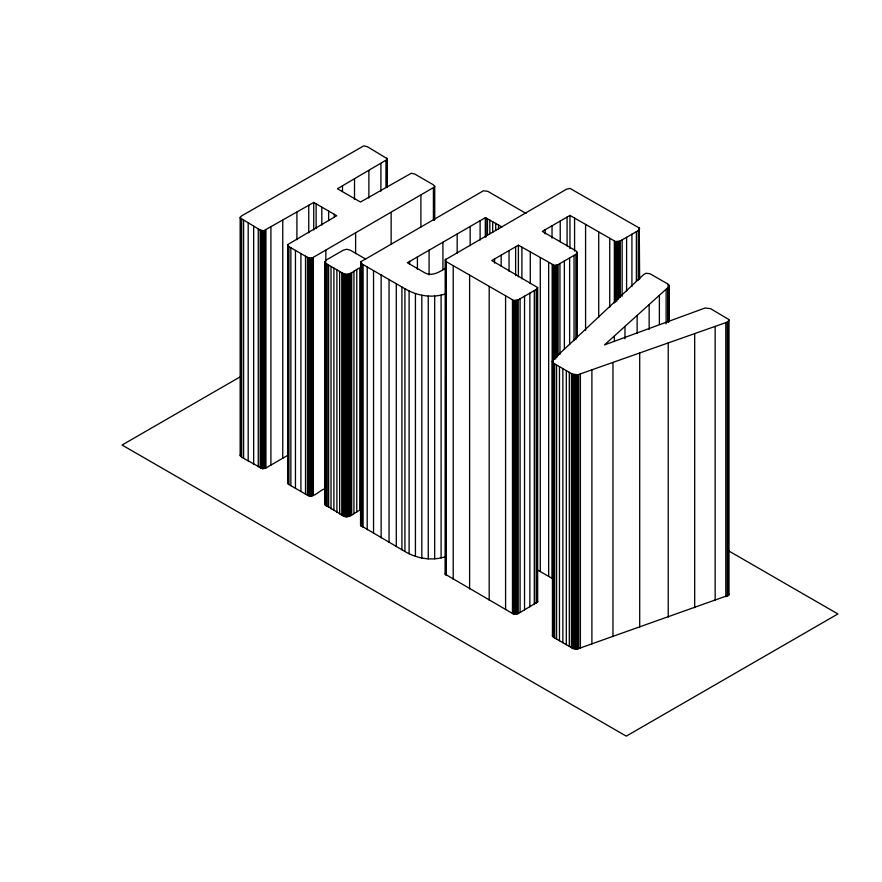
<?xml version="1.0" encoding="UTF-8"?>
<svg xmlns="http://www.w3.org/2000/svg" width="882" height="882" viewBox="0 0 882 882"><rect width="100%" height="100%" fill="white"/><g stroke="black" fill="none" stroke-linecap="round" stroke-linejoin="round"><path stroke-width="1.32" d="M387.253 186.929L387.253 158.738L367.452 146.743L363.77 145.861L241.492 215.936L240.158 217.909L260.179 230.048L263.652 230.786L313.727 202.452L336.726 215.726L287.642 244.634L288.932 246.64L307.443 257.324L309.946 258.194L312.272 257.941L434.738 186.841L433.216 184.713L414.716 174.019L411.244 173.28L360.451 202.033L337.442 188.759L387.253 159.422M324.719 488.793C319.196 490.392 313.783 498.628 307.443 495.243L288.932 484.549L287.642 483.237L288.072 481.881M728.973 320.012L728.091 321.599L725.787 322.647L577.655 374.828L572.186 374.001L553.962 363.472L552.352 361.422L554.701 358.246L643.529 274.677L646.032 273.266L649.935 273.707L667.542 283.828L668.898 285.349L668.534 287.025L604.49 344.906L705.071 307.994L710.583 308.667L728.675 319.438L728.675 595.185L577.655 648.909L573.035 648.502L554.657 637.962L552.463 636.043L552.705 634.39M728.962 594.655L728.091 592.947M639.693 228.659L638.248 230.577L620.278 240.951L615.614 241.613L569.959 215.429L542.287 231.404L576.067 250.907L577.324 252.936L575.891 254.325L558.108 264.6L554.469 265.449L518.395 245.196L491.803 260.554L537.678 287.554L537.656 601.932L518.219 613.607L513.721 614.181L445.19 574.193L445.212 259.793L566.553 189.178L569.981 188.406L639.241 227.975L639.637 278.855M445.212 259.793L446.336 261.7L513.721 300.453L518.219 299.869L536.179 289.494L537.678 287.554M445.19 574.193L445.653 572.859M537.656 601.932L537.678 601.292M324.918 261.767L326.461 263.817L342.922 273.321C348.941 276.97 354.785 269.815 359.801 267.841L359.801 510.237C354.785 512.221 348.941 519.366 342.922 515.716L324.984 504.68L324.918 261.767L326.682 259.782L343.197 250.245L346.736 249.242L350.275 250.19L365.699 259.088M325.061 503.655L324.984 504.68M446.215 556.443C432.577 561.217 417.208 558.813 404.926 551.515L360.639 525.44L360.705 261.844L483.457 190.777L487.757 191.317L526.08 213.444M360.584 525.044L361.014 261.447M502.045 226.95L485.309 217.733L407.363 262.759L423.878 272.284C431.033 277.091 439.291 272.306 445.399 268.161M239.772 377.077L122.069 445.035L626.264 736.139L837.9 613.949L728.234 550.633M240.158 455.145L241.679 457.273L262.461 468.706L265.934 467.956L287.477 455.52M360.584 262.252L361.885 263.883L404.926 288.734C417.208 296.032 432.577 298.436 446.215 293.651M538.064 570.29L552.176 578.438L552.176 264.699M728.675 319.438L728.675 595.185M728.091 321.599L728.091 595.692M727.231 322.084L727.231 596.177M725.787 322.647L725.787 596.739M715.159 326.395L715.159 600.488M694.685 333.628L694.685 607.72M668.898 285.349L668.964 321.698M668.644 284.831L668.644 322.018M668.534 287.025L668.534 321.456M668.236 342.966L668.236 617.058M668.192 284.324L668.192 321.511M668.038 287.609L668.038 322.04M666.119 289.351L666.119 323.782M659.372 295.437L659.372 324.356M649.152 304.643L649.152 329.438M639.704 353.043L639.704 627.135M639.241 227.975L639.241 278.888M639.141 229.948L639.141 279.484M638.248 230.577L638.248 280.112M637.135 315.469L637.135 333.385M636.374 231.646L636.374 281.193M631.92 234.226L631.92 286.518M626.595 237.291L626.595 290.961M624.985 326.428L624.985 338.82M622.141 239.871L622.141 296.286M620.278 240.951L620.278 297.366M619.175 241.481L619.175 297.895M618.028 241.789L618.028 299.582M616.849 241.855L616.849 301.016M615.614 241.613L615.614 302.162M614.346 241.051L614.346 302.967M614.379 335.976L614.379 341.488M612.968 362.491L612.968 636.572M609.727 238.383L609.727 307.19M598.724 232.032L598.724 317.344M591.899 369.933L591.899 644.014M585.582 224.447L585.582 330.397M580.378 374.001L580.378 648.094M578.669 374.574L578.669 648.667M577.655 374.828L577.655 648.909M577.357 252.23L577.324 336.869M576.839 253.63L576.839 337.574M576.674 374.96L576.674 649.053M575.891 254.325L575.891 339.647M575.726 374.993L575.726 649.086M574.81 374.916L574.81 648.998M574.579 218.097L574.579 251.116M574.039 255.394L574.039 340.717M573.906 374.718L573.906 648.81M573.035 374.42L573.035 648.502M572.186 374.001L572.186 648.083M571.404 373.549L571.404 647.642M569.959 215.429L569.959 248.448M569.629 257.941L569.629 344.63M569.309 372.336L569.309 646.429M567.082 217.093L567.082 245.99M566.31 370.605L566.31 644.698M564.37 260.984L564.37 349.052M562.87 368.621L562.87 642.702M560.224 221.051L560.224 241.69M559.949 263.531L559.949 354.355M559.464 366.647L559.464 640.74M558.108 264.6L558.108 355.413M556.906 265.151L556.906 357.342M556.564 364.983L556.564 639.075M555.682 265.427L555.682 358.996M554.657 363.88L554.657 637.962M554.469 265.449L554.469 359.018M553.962 363.472L553.962 637.565M553.29 265.195L553.29 361.521M553.268 362.976L553.268 637.069M552.771 362.469L552.771 636.561M552.441 360.87L552.463 636.043M552.033 225.781L552.033 238.162M548.659 262.671L548.659 576.409M545.164 229.739L545.164 233.873M540.28 257.842L540.28 571.569M537.149 288.833L537.149 602.571M536.179 289.494L536.179 603.233M534.316 290.575L534.316 604.313M530.28 252.065L530.28 283.717M529.862 293.144L529.862 606.882M524.536 296.22L524.536 609.958M521.901 247.225L521.901 278.877M520.082 298.789L520.082 612.527M518.395 245.196L518.395 276.849M518.219 299.869L518.219 613.607M517.128 300.387L517.128 614.126M516.036 300.674L516.036 614.412M515.628 246.795L515.628 275.691M514.901 300.707L514.901 614.445M513.721 300.453L513.721 614.181M512.464 299.869L512.464 613.607M509.035 250.609L509.035 271.248M505.584 295.9L505.584 609.638M501.163 255.152L501.163 266.155M498.517 224.921L498.517 229.044M495.717 223.3L495.717 230.18M494.57 258.955L494.57 263.09M492.696 221.558L492.696 232.561M489.83 219.905L489.83 233.664M489.19 286.43L489.19 600.168M487.47 218.538L487.47 235.053M486.004 217.689L486.004 236.949M485.309 217.733L485.309 236.993M480.106 220.732L480.106 239.992M470.161 226.476L470.161 245.736M469.61 275.129L469.61 588.867M457.185 233.962L457.185 253.233M453.216 265.669L453.216 579.397M446.336 261.7L446.336 575.428M445.653 259.121L445.564 574.832M442.929 242.197L442.929 269.716M441.099 295.117L441.099 557.909M434.727 186.157L434.738 219.839M434.683 296.054L434.683 558.846M434.275 187.491L434.275 220.5M433.404 188.131L433.404 219.761M429.093 250.19L429.093 274.952M428.244 296.109L428.244 558.901M421.828 295.283L421.828 558.074M420.912 195.341L420.912 226.972M417.418 256.927L417.418 269.308M415.433 293.563L415.433 556.355M409.623 261.425L409.623 264.181M409.105 290.961L409.105 553.753M404.926 288.734L404.926 551.515M401.905 286.992L401.905 549.773M396.294 283.75L396.294 546.531M391.145 212.529L391.145 244.16M389.05 279.561L389.05 542.353M386.823 158.065L386.823 187.601M385.963 160.745L385.963 186.874M381.145 275.008L381.145 537.788M380.914 163.655L380.914 191.162M373.538 270.609L373.538 533.401M368.885 170.601L368.885 198.108M367.21 266.959L367.21 529.74M363.097 264.589L363.097 527.37M361.885 263.883L361.885 526.675M361.289 263.464L361.289 526.256M360.881 263.057L360.881 525.848M360.705 261.844L360.639 525.44M356.769 269.594L356.769 511.99M355.622 233.035L355.622 253.663M354.52 178.892L354.52 199.519M353.936 271.226L353.936 513.622M351.686 272.527L351.686 514.923M350.386 273.277L350.386 515.672M349.768 273.618L349.768 516.014M348.897 273.993L348.897 516.389M348.015 274.247L348.015 516.643M347.122 274.379L347.122 516.775M346.218 274.379L346.218 516.775M345.325 274.269L345.325 516.665M344.443 274.026L344.443 516.422M343.561 273.674L343.561 516.069M342.922 273.321L342.922 515.716M342.492 185.837L342.492 191.339M341.775 272.659L341.775 515.055M339.647 271.435L339.647 513.831M336.902 269.848L336.902 512.244M334.333 214.348L334.333 217.093M333.903 268.117L333.903 510.513M331.015 266.452L331.015 508.848M328.633 211.052L328.633 220.676M328.622 265.063L328.622 507.47M327.057 264.17L327.057 506.566M326.461 263.817L326.461 506.213M325.855 250.223L325.855 261.226M325.756 263.31L325.756 505.706M325.26 262.803L325.26 505.199M321.82 207.127L321.82 224.998M316.12 203.83L316.12 228.581M313.727 202.452L313.727 229.948M313.375 257.434L313.375 495.342M312.272 257.941L312.272 495.849M311.125 258.205L311.125 496.114M309.946 258.194L309.946 496.114M308.755 205.319L308.755 232.826M308.711 257.919L308.711 495.827M307.443 257.324L307.443 495.243M305.514 256.21L305.514 494.129M300.927 253.564L300.927 491.472M296.903 212.165L296.903 239.661M295.448 250.4L295.448 488.319M290.862 247.754L290.862 485.662M288.932 246.64L288.932 484.549M288.072 246.001L288.072 483.909M287.642 244.634L287.642 483.237M282.758 220.324L282.758 458.243M270.906 227.17L270.906 465.09M265.934 230.037L265.934 467.956M264.82 230.544L264.82 468.452M263.652 230.786L263.652 468.706M262.461 230.786L262.461 468.706M261.293 230.544L261.293 468.452M260.179 230.048L260.179 467.956M258.261 228.934L258.261 466.843M253.663 226.277L253.663 464.197M248.195 223.113L248.195 461.032M243.597 220.467L243.597 458.375M241.679 219.353L241.679 457.273M240.654 218.626L240.654 456.534M240.158 217.226L240.158 455.829"/></g></svg>
